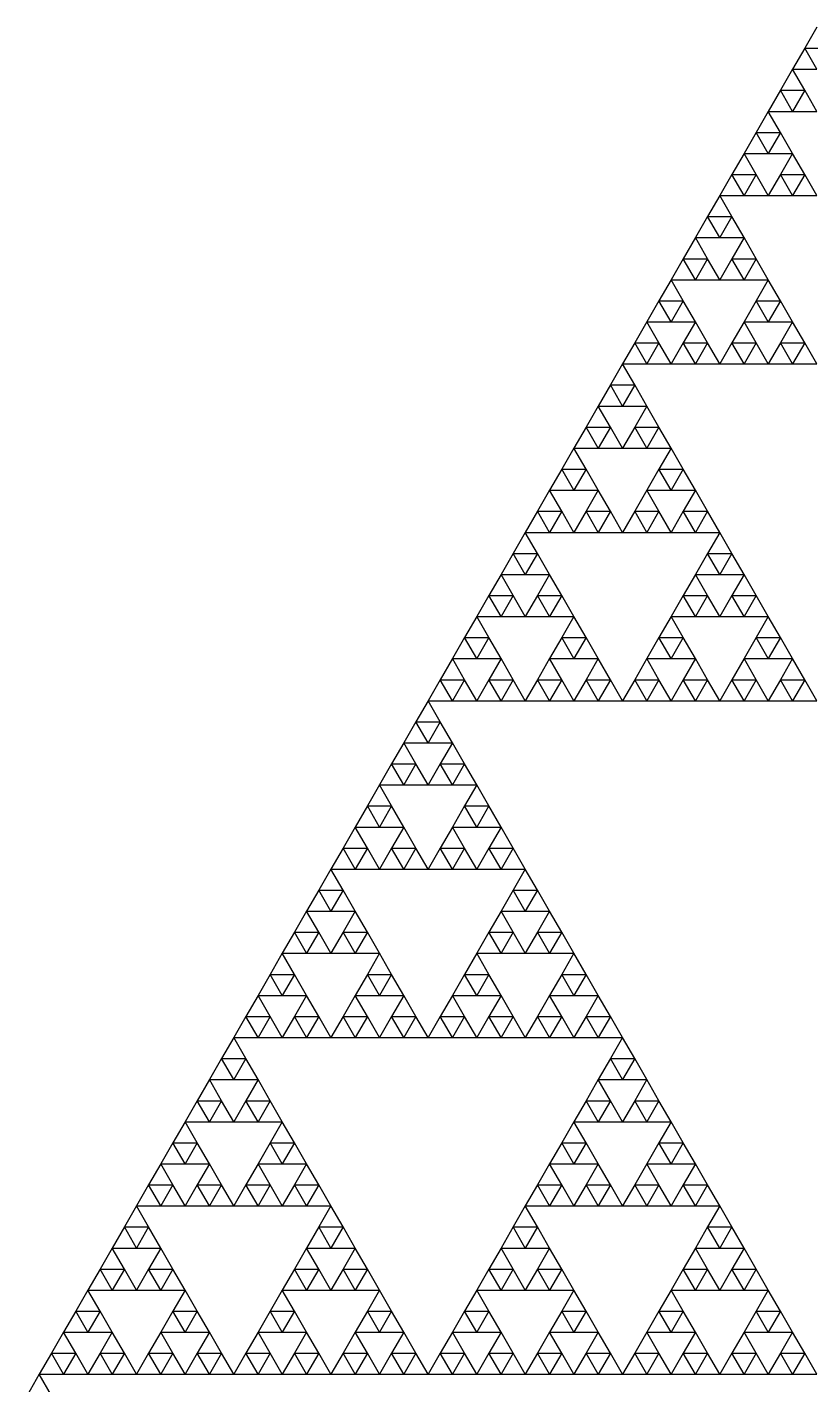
# Model space of a CAD drawing. Header units: metres. Extents: x -50 to 50, y -29 to 58.
# Drawn here: x -18.85 to -12.55, y 25.17 to 36.08 of the extents above; entities that cross this region are included whole.
import ezdxf

# ---------------------------------------------------------------- set-up
doc = ezdxf.new("R2010")
doc.units = ezdxf.units.M

msp = doc.modelspace()

# ---------------------------------------------------------------- linework, layer by layer
for p, q in [((-12.5, 36.0844), (-12.5977, 35.9152)), ((-12.5977, 35.9152), (-12.6953, 35.7461)), ((-12.5, 35.7461), (-12.5977, 35.9152)), ((-12.5977, 35.9152), (-12.4023, 35.9152)), ((-12.6953, 35.7461), (-12.793, 35.5769)), ((-12.5977, 35.5769), (-12.6953, 35.7461)), ((-12.6953, 35.7461), (-12.5, 35.7461)), ((-12.793, 35.5769), (-12.8906, 35.4078)), ((-12.6953, 35.4078), (-12.793, 35.5769)), ((-12.793, 35.5769), (-12.5977, 35.5769)), ((-12.5977, 35.5769), (-12.6953, 35.4078)), ((-12.5, 35.4078), (-12.5977, 35.5769)), ((-12.8906, 35.4078), (-12.9883, 35.2387)), ((-12.793, 35.2387), (-12.8906, 35.4078)), ((-12.8906, 35.4078), (-12.6953, 35.4078)), ((-12.6953, 35.4078), (-12.5, 35.4078)), ((-12.9883, 35.2387), (-13.0859, 35.0695)), ((-12.8906, 35.0695), (-12.9883, 35.2387)), ((-12.9883, 35.2387), (-12.793, 35.2387)), ((-12.793, 35.2387), (-12.8906, 35.0695)), ((-12.6953, 35.0695), (-12.793, 35.2387)), ((-13.0859, 35.0695), (-13.1836, 34.9004)), ((-12.9883, 34.9004), (-13.0859, 35.0695)), ((-13.0859, 35.0695), (-12.8906, 35.0695)), ((-12.8906, 35.0695), (-12.6953, 35.0695)), ((-12.6953, 35.0695), (-12.793, 34.9004)), ((-12.5977, 34.9004), (-12.6953, 35.0695)), ((-13.1836, 34.9004), (-13.2812, 34.7312)), ((-13.0859, 34.7312), (-13.1836, 34.9004)), ((-13.1836, 34.9004), (-12.9883, 34.9004)), ((-12.9883, 34.9004), (-13.0859, 34.7312)), ((-12.8906, 34.7312), (-12.9883, 34.9004)), ((-12.793, 34.9004), (-12.8906, 34.7312)), ((-12.6953, 34.7312), (-12.793, 34.9004)), ((-12.793, 34.9004), (-12.5977, 34.9004)), ((-12.5977, 34.9004), (-12.6953, 34.7312)), ((-12.5, 34.7312), (-12.5977, 34.9004)), ((-13.2812, 34.7312), (-13.3789, 34.5621)), ((-13.1836, 34.5621), (-13.2812, 34.7312)), ((-13.2812, 34.7312), (-13.0859, 34.7312)), ((-13.0859, 34.7312), (-12.8906, 34.7312)), ((-12.8906, 34.7312), (-12.6953, 34.7312)), ((-12.6953, 34.7312), (-12.5, 34.7312)), ((-13.3789, 34.5621), (-13.4766, 34.3929)), ((-13.2812, 34.3929), (-13.3789, 34.5621)), ((-13.3789, 34.5621), (-13.1836, 34.5621)), ((-13.1836, 34.5621), (-13.2812, 34.3929)), ((-13.0859, 34.3929), (-13.1836, 34.5621)), ((-13.4766, 34.3929), (-13.5742, 34.2238)), ((-13.3789, 34.2238), (-13.4766, 34.3929)), ((-13.4766, 34.3929), (-13.2812, 34.3929)), ((-13.2812, 34.3929), (-13.0859, 34.3929)), ((-13.0859, 34.3929), (-13.1836, 34.2238)), ((-12.9883, 34.2238), (-13.0859, 34.3929)), ((-13.5742, 34.2238), (-13.6719, 34.0546)), ((-13.4766, 34.0546), (-13.5742, 34.2238)), ((-13.5742, 34.2238), (-13.3789, 34.2238)), ((-13.3789, 34.2238), (-13.4766, 34.0546)), ((-13.2812, 34.0546), (-13.3789, 34.2238)), ((-13.1836, 34.2238), (-13.2812, 34.0546)), ((-13.0859, 34.0546), (-13.1836, 34.2238)), ((-13.1836, 34.2238), (-12.9883, 34.2238)), ((-12.9883, 34.2238), (-13.0859, 34.0546)), ((-12.8906, 34.0546), (-12.9883, 34.2238)), ((-13.6719, 34.0546), (-13.7695, 33.8855)), ((-13.5742, 33.8855), (-13.6719, 34.0546)), ((-13.6719, 34.0546), (-13.4766, 34.0546)), ((-13.4766, 34.0546), (-13.2812, 34.0546)), ((-13.2812, 34.0546), (-13.0859, 34.0546)), ((-13.0859, 34.0546), (-12.8906, 34.0546)), ((-12.8906, 34.0546), (-12.9883, 33.8855)), ((-12.793, 33.8855), (-12.8906, 34.0546)), ((-13.7695, 33.8855), (-13.8672, 33.7163)), ((-13.6719, 33.7163), (-13.7695, 33.8855)), ((-13.7695, 33.8855), (-13.5742, 33.8855)), ((-13.5742, 33.8855), (-13.6719, 33.7163)), ((-13.4766, 33.7163), (-13.5742, 33.8855)), ((-12.9883, 33.8855), (-13.0859, 33.7163)), ((-12.8906, 33.7163), (-12.9883, 33.8855)), ((-12.9883, 33.8855), (-12.793, 33.8855)), ((-12.793, 33.8855), (-12.8906, 33.7163)), ((-12.6953, 33.7163), (-12.793, 33.8855)), ((-13.8672, 33.7163), (-13.9648, 33.5472)), ((-13.7695, 33.5472), (-13.8672, 33.7163)), ((-13.8672, 33.7163), (-13.6719, 33.7163)), ((-13.6719, 33.7163), (-13.4766, 33.7163)), ((-13.4766, 33.7163), (-13.5742, 33.5472)), ((-13.3789, 33.5472), (-13.4766, 33.7163)), ((-13.0859, 33.7163), (-13.1836, 33.5472)), ((-12.9883, 33.5472), (-13.0859, 33.7163)), ((-13.0859, 33.7163), (-12.8906, 33.7163)), ((-12.8906, 33.7163), (-12.6953, 33.7163)), ((-12.6953, 33.7163), (-12.793, 33.5472)), ((-12.5977, 33.5472), (-12.6953, 33.7163)), ((-13.9648, 33.5472), (-14.0625, 33.3781)), ((-13.8672, 33.3781), (-13.9648, 33.5472)), ((-13.9648, 33.5472), (-13.7695, 33.5472)), ((-13.7695, 33.5472), (-13.8672, 33.3781)), ((-13.6719, 33.3781), (-13.7695, 33.5472)), ((-13.5742, 33.5472), (-13.6719, 33.3781)), ((-13.4766, 33.3781), (-13.5742, 33.5472)), ((-13.5742, 33.5472), (-13.3789, 33.5472)), ((-13.3789, 33.5472), (-13.4766, 33.3781)), ((-13.2812, 33.3781), (-13.3789, 33.5472)), ((-13.1836, 33.5472), (-13.2812, 33.3781)), ((-13.0859, 33.3781), (-13.1836, 33.5472)), ((-13.1836, 33.5472), (-12.9883, 33.5472)), ((-12.9883, 33.5472), (-13.0859, 33.3781)), ((-12.8906, 33.3781), (-12.9883, 33.5472)), ((-12.793, 33.5472), (-12.8906, 33.3781)), ((-12.6953, 33.3781), (-12.793, 33.5472)), ((-12.793, 33.5472), (-12.5977, 33.5472)), ((-12.5977, 33.5472), (-12.6953, 33.3781)), ((-12.5, 33.3781), (-12.5977, 33.5472)), ((-14.0625, 33.378), (-14.1602, 33.2089)), ((-14.0625, 33.3781), (-13.8672, 33.3781)), ((-13.9648, 33.2089), (-14.0625, 33.378)), ((-13.8672, 33.3781), (-13.6719, 33.3781)), ((-13.6719, 33.3781), (-13.4766, 33.3781)), ((-13.4766, 33.3781), (-13.2812, 33.3781)), ((-13.2812, 33.3781), (-13.0859, 33.3781)), ((-13.0859, 33.3781), (-12.8906, 33.3781)), ((-12.8906, 33.3781), (-12.6953, 33.3781)), ((-12.6953, 33.3781), (-12.5, 33.3781)), ((-14.1602, 33.2089), (-14.2578, 33.0398)), ((-14.0625, 33.0398), (-14.1602, 33.2089)), ((-14.1602, 33.2089), (-13.9648, 33.2089)), ((-13.9648, 33.2089), (-14.0625, 33.0398)), ((-13.8672, 33.0398), (-13.9648, 33.2089)), ((-14.2578, 33.0398), (-14.3555, 32.8706)), ((-14.1602, 32.8706), (-14.2578, 33.0398)), ((-14.2578, 33.0398), (-14.0625, 33.0398)), ((-14.0625, 33.0398), (-13.8672, 33.0398)), ((-13.8672, 33.0398), (-13.9648, 32.8706)), ((-13.7695, 32.8706), (-13.8672, 33.0398)), ((-14.3555, 32.8706), (-14.4531, 32.7015)), ((-14.2578, 32.7015), (-14.3555, 32.8706)), ((-14.3555, 32.8706), (-14.1602, 32.8706)), ((-14.1602, 32.8706), (-14.2578, 32.7015)), ((-14.0625, 32.7015), (-14.1602, 32.8706)), ((-13.9648, 32.8706), (-14.0625, 32.7015)), ((-13.8672, 32.7015), (-13.9648, 32.8706)), ((-13.9648, 32.8706), (-13.7695, 32.8706)), ((-13.7695, 32.8706), (-13.8672, 32.7015)), ((-13.6719, 32.7015), (-13.7695, 32.8706)), ((-14.4531, 32.7015), (-14.5508, 32.5323)), ((-14.3555, 32.5323), (-14.4531, 32.7015)), ((-14.4531, 32.7015), (-14.2578, 32.7015)), ((-14.2578, 32.7015), (-14.0625, 32.7015)), ((-14.0625, 32.7015), (-13.8672, 32.7015)), ((-13.8672, 32.7015), (-13.6719, 32.7015)), ((-13.6719, 32.7015), (-13.7695, 32.5323)), ((-13.5742, 32.5323), (-13.6719, 32.7015)), ((-14.5508, 32.5323), (-14.6484, 32.3632)), ((-14.4531, 32.3632), (-14.5508, 32.5323)), ((-14.5508, 32.5323), (-14.3555, 32.5323)), ((-14.3555, 32.5323), (-14.4531, 32.3632)), ((-14.2578, 32.3632), (-14.3555, 32.5323)), ((-13.7695, 32.5323), (-13.8672, 32.3632)), ((-13.6719, 32.3632), (-13.7695, 32.5323)), ((-13.7695, 32.5323), (-13.5742, 32.5323)), ((-13.5742, 32.5323), (-13.6719, 32.3632)), ((-13.4766, 32.3632), (-13.5742, 32.5323)), ((-14.6484, 32.3632), (-14.7461, 32.194)), ((-14.5508, 32.194), (-14.6484, 32.3632)), ((-14.6484, 32.3632), (-14.4531, 32.3632)), ((-14.4531, 32.3632), (-14.2578, 32.3632)), ((-14.2578, 32.3632), (-14.3555, 32.194)), ((-14.1602, 32.194), (-14.2578, 32.3632)), ((-13.8672, 32.3632), (-13.9648, 32.194)), ((-13.7695, 32.194), (-13.8672, 32.3632)), ((-13.8672, 32.3632), (-13.6719, 32.3632)), ((-13.6719, 32.3632), (-13.4766, 32.3632)), ((-13.4766, 32.3632), (-13.5742, 32.194)), ((-13.3789, 32.194), (-13.4766, 32.3632)), ((-14.7461, 32.194), (-14.8438, 32.0249)), ((-14.6484, 32.0249), (-14.7461, 32.194)), ((-14.7461, 32.194), (-14.5508, 32.194)), ((-14.5508, 32.194), (-14.6484, 32.0249)), ((-14.4531, 32.0249), (-14.5508, 32.194)), ((-14.3555, 32.194), (-14.4531, 32.0249)), ((-14.2578, 32.0249), (-14.3555, 32.194)), ((-14.3555, 32.194), (-14.1602, 32.194)), ((-14.1602, 32.194), (-14.2578, 32.0249)), ((-14.0625, 32.0249), (-14.1602, 32.194)), ((-13.9648, 32.194), (-14.0625, 32.0249)), ((-13.8672, 32.0249), (-13.9648, 32.194)), ((-13.9648, 32.194), (-13.7695, 32.194)), ((-13.7695, 32.194), (-13.8672, 32.0249)), ((-13.6719, 32.0249), (-13.7695, 32.194)), ((-13.5742, 32.194), (-13.6719, 32.0249)), ((-13.4766, 32.0249), (-13.5742, 32.194)), ((-13.5742, 32.194), (-13.3789, 32.194)), ((-13.3789, 32.194), (-13.4766, 32.0249)), ((-13.2812, 32.0249), (-13.3789, 32.194)), ((-14.8438, 32.0249), (-14.9414, 31.8557)), ((-14.7461, 31.8557), (-14.8438, 32.0249)), ((-14.8438, 32.0249), (-14.6484, 32.0249)), ((-14.6484, 32.0249), (-14.4531, 32.0249)), ((-14.4531, 32.0249), (-14.2578, 32.0249)), ((-14.2578, 32.0249), (-14.0625, 32.0249)), ((-14.0625, 32.0249), (-13.8672, 32.0249)), ((-13.8672, 32.0249), (-13.6719, 32.0249)), ((-13.6719, 32.0249), (-13.4766, 32.0249)), ((-13.4766, 32.0249), (-13.2812, 32.0249)), ((-13.2812, 32.0249), (-13.3789, 31.8557)), ((-13.1836, 31.8557), (-13.2812, 32.0249)), ((-14.9414, 31.8557), (-15.0391, 31.6866)), ((-14.8438, 31.6866), (-14.9414, 31.8557)), ((-14.9414, 31.8557), (-14.7461, 31.8557)), ((-14.7461, 31.8557), (-14.8438, 31.6866)), ((-14.6484, 31.6866), (-14.7461, 31.8557)), ((-13.3789, 31.8557), (-13.4766, 31.6866)), ((-13.2812, 31.6866), (-13.3789, 31.8557)), ((-13.3789, 31.8557), (-13.1836, 31.8557)), ((-13.1836, 31.8557), (-13.2812, 31.6866)), ((-13.0859, 31.6866), (-13.1836, 31.8557)), ((-15.0391, 31.6866), (-15.1367, 31.5175)), ((-14.9414, 31.5175), (-15.0391, 31.6866)), ((-15.0391, 31.6866), (-14.8438, 31.6866)), ((-14.8438, 31.6866), (-14.6484, 31.6866)), ((-14.6484, 31.6866), (-14.7461, 31.5175)), ((-14.5508, 31.5175), (-14.6484, 31.6866)), ((-13.4766, 31.6866), (-13.5742, 31.5175)), ((-13.3789, 31.5175), (-13.4766, 31.6866)), ((-13.4766, 31.6866), (-13.2812, 31.6866)), ((-13.2812, 31.6866), (-13.0859, 31.6866)), ((-13.0859, 31.6866), (-13.1836, 31.5175)), ((-12.9883, 31.5175), (-13.0859, 31.6866)), ((-15.1367, 31.5175), (-15.2344, 31.3483)), ((-15.0391, 31.3483), (-15.1367, 31.5175)), ((-15.1367, 31.5175), (-14.9414, 31.5175)), ((-14.9414, 31.5175), (-15.0391, 31.3483)), ((-14.8438, 31.3483), (-14.9414, 31.5175)), ((-14.7461, 31.5175), (-14.8438, 31.3483)), ((-14.6484, 31.3483), (-14.7461, 31.5175)), ((-14.7461, 31.5175), (-14.5508, 31.5175)), ((-14.5508, 31.5175), (-14.6484, 31.3483)), ((-14.4531, 31.3483), (-14.5508, 31.5175)), ((-13.5742, 31.5175), (-13.6719, 31.3483)), ((-13.4766, 31.3483), (-13.5742, 31.5175)), ((-13.5742, 31.5175), (-13.3789, 31.5175)), ((-13.3789, 31.5175), (-13.4766, 31.3483)), ((-13.2812, 31.3483), (-13.3789, 31.5175)), ((-13.1836, 31.5175), (-13.2812, 31.3483)), ((-13.0859, 31.3483), (-13.1836, 31.5175)), ((-13.1836, 31.5175), (-12.9883, 31.5175)), ((-12.9883, 31.5175), (-13.0859, 31.3483)), ((-12.8906, 31.3483), (-12.9883, 31.5175)), ((-15.2344, 31.3483), (-15.332, 31.1792)), ((-15.1367, 31.1792), (-15.2344, 31.3483)), ((-15.2344, 31.3483), (-15.0391, 31.3483)), ((-15.0391, 31.3483), (-14.8438, 31.3483)), ((-14.8438, 31.3483), (-14.6484, 31.3483)), ((-14.6484, 31.3483), (-14.4531, 31.3483)), ((-14.4531, 31.3483), (-14.5508, 31.1792)), ((-14.3555, 31.1792), (-14.4531, 31.3483)), ((-13.6719, 31.3483), (-13.7695, 31.1792)), ((-13.5742, 31.1792), (-13.6719, 31.3483)), ((-13.6719, 31.3483), (-13.4766, 31.3483)), ((-13.4766, 31.3483), (-13.2812, 31.3483)), ((-13.2812, 31.3483), (-13.0859, 31.3483)), ((-13.0859, 31.3483), (-12.8906, 31.3483)), ((-12.8906, 31.3483), (-12.9883, 31.1792)), ((-12.793, 31.1792), (-12.8906, 31.3483)), ((-15.332, 31.1792), (-15.4297, 31.01)), ((-15.2344, 31.01), (-15.332, 31.1792)), ((-15.332, 31.1792), (-15.1367, 31.1792)), ((-15.1367, 31.1792), (-15.2344, 31.01)), ((-15.0391, 31.01), (-15.1367, 31.1792)), ((-14.5508, 31.1792), (-14.6484, 31.01)), ((-14.4531, 31.01), (-14.5508, 31.1792)), ((-14.5508, 31.1792), (-14.3555, 31.1792)), ((-14.3555, 31.1792), (-14.4531, 31.01)), ((-14.2578, 31.01), (-14.3555, 31.1792)), ((-13.7695, 31.1792), (-13.8672, 31.01)), ((-13.6719, 31.01), (-13.7695, 31.1792)), ((-13.7695, 31.1792), (-13.5742, 31.1792)), ((-13.5742, 31.1792), (-13.6719, 31.01)), ((-13.4766, 31.01), (-13.5742, 31.1792)), ((-12.9883, 31.1792), (-13.0859, 31.01)), ((-12.8906, 31.01), (-12.9883, 31.1792)), ((-12.9883, 31.1792), (-12.793, 31.1792)), ((-12.793, 31.1792), (-12.8906, 31.01)), ((-12.6953, 31.01), (-12.793, 31.1792)), ((-15.4297, 31.01), (-15.5273, 30.8409)), ((-15.332, 30.8409), (-15.4297, 31.01)), ((-15.4297, 31.01), (-15.2344, 31.01)), ((-15.2344, 31.01), (-15.0391, 31.01)), ((-15.0391, 31.01), (-15.1367, 30.8409)), ((-14.9414, 30.8409), (-15.0391, 31.01)), ((-14.6484, 31.01), (-14.7461, 30.8409)), ((-14.5508, 30.8409), (-14.6484, 31.01)), ((-14.6484, 31.01), (-14.4531, 31.01)), ((-14.4531, 31.01), (-14.2578, 31.01)), ((-14.2578, 31.01), (-14.3555, 30.8409)), ((-14.1602, 30.8409), (-14.2578, 31.01)), ((-13.8672, 31.01), (-13.9648, 30.8409)), ((-13.7695, 30.8409), (-13.8672, 31.01)), ((-13.8672, 31.01), (-13.6719, 31.01)), ((-13.6719, 31.01), (-13.4766, 31.01)), ((-13.4766, 31.01), (-13.5742, 30.8409)), ((-13.3789, 30.8409), (-13.4766, 31.01)), ((-13.0859, 31.01), (-13.1836, 30.8409)), ((-12.9883, 30.8409), (-13.0859, 31.01)), ((-13.0859, 31.01), (-12.8906, 31.01)), ((-12.8906, 31.01), (-12.6953, 31.01)), ((-12.6953, 31.01), (-12.793, 30.8409)), ((-12.5977, 30.8409), (-12.6953, 31.01)), ((-15.5273, 30.8409), (-15.625, 30.6717)), ((-15.4297, 30.6717), (-15.5273, 30.8409)), ((-15.5273, 30.8409), (-15.332, 30.8409)), ((-15.332, 30.8409), (-15.4297, 30.6717)), ((-15.2344, 30.6717), (-15.332, 30.8409)), ((-15.1367, 30.8409), (-15.2344, 30.6717)), ((-15.0391, 30.6717), (-15.1367, 30.8409)), ((-15.1367, 30.8409), (-14.9414, 30.8409)), ((-14.9414, 30.8409), (-15.0391, 30.6717)), ((-14.8438, 30.6717), (-14.9414, 30.8409)), ((-14.7461, 30.8409), (-14.8438, 30.6717)), ((-14.6484, 30.6717), (-14.7461, 30.8409)), ((-14.7461, 30.8409), (-14.5508, 30.8409)), ((-14.5508, 30.8409), (-14.6484, 30.6717)), ((-14.4531, 30.6717), (-14.5508, 30.8409)), ((-14.3555, 30.8409), (-14.4531, 30.6717)), ((-14.2578, 30.6717), (-14.3555, 30.8409)), ((-14.3555, 30.8409), (-14.1602, 30.8409)), ((-14.1602, 30.8409), (-14.2578, 30.6717)), ((-14.0625, 30.6717), (-14.1602, 30.8409)), ((-13.9648, 30.8409), (-14.0625, 30.6717)), ((-13.8672, 30.6717), (-13.9648, 30.8409)), ((-13.9648, 30.8409), (-13.7695, 30.8409)), ((-13.7695, 30.8409), (-13.8672, 30.6717)), ((-13.6719, 30.6717), (-13.7695, 30.8409)), ((-13.5742, 30.8409), (-13.6719, 30.6717)), ((-13.4766, 30.6717), (-13.5742, 30.8409)), ((-13.5742, 30.8409), (-13.3789, 30.8409)), ((-13.3789, 30.8409), (-13.4766, 30.6717)), ((-13.2812, 30.6717), (-13.3789, 30.8409)), ((-13.1836, 30.8409), (-13.2812, 30.6717)), ((-13.0859, 30.6717), (-13.1836, 30.8409)), ((-13.1836, 30.8409), (-12.9883, 30.8409)), ((-12.9883, 30.8409), (-13.0859, 30.6717)), ((-12.8906, 30.6717), (-12.9883, 30.8409)), ((-12.793, 30.8409), (-12.8906, 30.6717)), ((-12.6953, 30.6717), (-12.793, 30.8409)), ((-12.793, 30.8409), (-12.5977, 30.8409)), ((-12.5977, 30.8409), (-12.6953, 30.6717)), ((-12.5, 30.6717), (-12.5977, 30.8409)), ((-15.625, 30.6717), (-15.7227, 30.5026)), ((-15.5273, 30.5026), (-15.625, 30.6717)), ((-15.625, 30.6717), (-15.4297, 30.6717)), ((-15.4297, 30.6717), (-15.2344, 30.6717)), ((-15.2344, 30.6717), (-15.0391, 30.6717)), ((-15.0391, 30.6717), (-14.8438, 30.6717)), ((-14.8438, 30.6717), (-14.6484, 30.6717)), ((-14.6484, 30.6717), (-14.4531, 30.6717)), ((-14.4531, 30.6717), (-14.2578, 30.6717)), ((-14.2578, 30.6717), (-14.0625, 30.6717)), ((-14.0625, 30.6717), (-13.8672, 30.6717)), ((-13.8672, 30.6717), (-13.6719, 30.6717)), ((-13.6719, 30.6717), (-13.4766, 30.6717)), ((-13.4766, 30.6717), (-13.2812, 30.6717)), ((-13.2812, 30.6717), (-13.0859, 30.6717)), ((-13.0859, 30.6717), (-12.8906, 30.6717)), ((-12.8906, 30.6717), (-12.6953, 30.6717)), ((-12.6953, 30.6717), (-12.5, 30.6717)), ((-15.7227, 30.5026), (-15.8203, 30.3334)), ((-15.625, 30.3334), (-15.7227, 30.5026)), ((-15.7227, 30.5026), (-15.5273, 30.5026)), ((-15.5273, 30.5026), (-15.625, 30.3334)), ((-15.4297, 30.3334), (-15.5273, 30.5026)), ((-15.8203, 30.3334), (-15.918, 30.1643)), ((-15.7227, 30.1643), (-15.8203, 30.3334)), ((-15.8203, 30.3334), (-15.625, 30.3334)), ((-15.625, 30.3334), (-15.4297, 30.3334)), ((-15.4297, 30.3334), (-15.5273, 30.1643)), ((-15.332, 30.1643), (-15.4297, 30.3334)), ((-15.918, 30.1643), (-16.0156, 29.9951)), ((-15.8203, 29.9951), (-15.918, 30.1643)), ((-15.918, 30.1643), (-15.7227, 30.1643)), ((-15.7227, 30.1643), (-15.8203, 29.9951)), ((-15.625, 29.9951), (-15.7227, 30.1643)), ((-15.5273, 30.1643), (-15.625, 29.9951)), ((-15.4297, 29.9951), (-15.5273, 30.1643)), ((-15.5273, 30.1643), (-15.332, 30.1643)), ((-15.332, 30.1643), (-15.4297, 29.9951)), ((-15.2344, 29.9951), (-15.332, 30.1643)), ((-16.0156, 29.9951), (-16.1133, 29.826)), ((-15.918, 29.826), (-16.0156, 29.9951)), ((-16.0156, 29.9951), (-15.8203, 29.9951)), ((-15.8203, 29.9951), (-15.625, 29.9951)), ((-15.625, 29.9951), (-15.4297, 29.9951)), ((-15.4297, 29.9951), (-15.2344, 29.9951)), ((-15.2344, 29.9951), (-15.332, 29.826)), ((-15.1367, 29.826), (-15.2344, 29.9951)), ((-16.1133, 29.826), (-16.2109, 29.6569)), ((-16.0156, 29.6569), (-16.1133, 29.826)), ((-16.1133, 29.826), (-15.918, 29.826)), ((-15.918, 29.826), (-16.0156, 29.6569)), ((-15.8203, 29.6569), (-15.918, 29.826)), ((-15.332, 29.826), (-15.4297, 29.6569)), ((-15.2344, 29.6569), (-15.332, 29.826)), ((-15.332, 29.826), (-15.1367, 29.826)), ((-15.1367, 29.826), (-15.2344, 29.6569)), ((-15.0391, 29.6569), (-15.1367, 29.826)), ((-16.2109, 29.6569), (-16.3086, 29.4877)), ((-16.1133, 29.4877), (-16.2109, 29.6569)), ((-16.2109, 29.6569), (-16.0156, 29.6569)), ((-16.0156, 29.6569), (-15.8203, 29.6569)), ((-15.8203, 29.6569), (-15.918, 29.4877)), ((-15.7227, 29.4877), (-15.8203, 29.6569)), ((-15.4297, 29.6569), (-15.5273, 29.4877)), ((-15.332, 29.4877), (-15.4297, 29.6569)), ((-15.4297, 29.6569), (-15.2344, 29.6569)), ((-15.2344, 29.6569), (-15.0391, 29.6569)), ((-15.0391, 29.6569), (-15.1367, 29.4877)), ((-14.9414, 29.4877), (-15.0391, 29.6569)), ((-16.3086, 29.4877), (-16.4062, 29.3186)), ((-16.2109, 29.3186), (-16.3086, 29.4877)), ((-16.3086, 29.4877), (-16.1133, 29.4877)), ((-16.1133, 29.4877), (-16.2109, 29.3186)), ((-16.0156, 29.3186), (-16.1133, 29.4877)), ((-15.918, 29.4877), (-16.0156, 29.3186)), ((-15.8203, 29.3186), (-15.918, 29.4877)), ((-15.918, 29.4877), (-15.7227, 29.4877)), ((-15.7227, 29.4877), (-15.8203, 29.3186)), ((-15.625, 29.3186), (-15.7227, 29.4877)), ((-15.5273, 29.4877), (-15.625, 29.3186)), ((-15.4297, 29.3186), (-15.5273, 29.4877)), ((-15.5273, 29.4877), (-15.332, 29.4877)), ((-15.332, 29.4877), (-15.4297, 29.3186)), ((-15.2344, 29.3186), (-15.332, 29.4877)), ((-15.1367, 29.4877), (-15.2344, 29.3186)), ((-15.0391, 29.3186), (-15.1367, 29.4877)), ((-15.1367, 29.4877), (-14.9414, 29.4877)), ((-14.9414, 29.4877), (-15.0391, 29.3186)), ((-14.8438, 29.3186), (-14.9414, 29.4877)), ((-16.4062, 29.3186), (-16.5039, 29.1494)), ((-16.3086, 29.1494), (-16.4062, 29.3186)), ((-16.4062, 29.3186), (-16.2109, 29.3186)), ((-16.2109, 29.3186), (-16.0156, 29.3186)), ((-16.0156, 29.3186), (-15.8203, 29.3186)), ((-15.8203, 29.3186), (-15.625, 29.3186)), ((-15.625, 29.3186), (-15.4297, 29.3186)), ((-15.4297, 29.3186), (-15.2344, 29.3186)), ((-15.2344, 29.3186), (-15.0391, 29.3186)), ((-15.0391, 29.3186), (-14.8438, 29.3186)), ((-14.8438, 29.3186), (-14.9414, 29.1494)), ((-14.7461, 29.1494), (-14.8438, 29.3186)), ((-16.5039, 29.1494), (-16.6016, 28.9803)), ((-16.4062, 28.9803), (-16.5039, 29.1494)), ((-16.5039, 29.1494), (-16.3086, 29.1494)), ((-16.3086, 29.1494), (-16.4062, 28.9803)), ((-16.2109, 28.9803), (-16.3086, 29.1494)), ((-14.9414, 29.1494), (-15.0391, 28.9803)), ((-14.8438, 28.9803), (-14.9414, 29.1494)), ((-14.9414, 29.1494), (-14.7461, 29.1494)), ((-14.7461, 29.1494), (-14.8438, 28.9803)), ((-14.6484, 28.9803), (-14.7461, 29.1494)), ((-16.6016, 28.9803), (-16.6992, 28.8111)), ((-16.5039, 28.8111), (-16.6016, 28.9803)), ((-16.6016, 28.9803), (-16.4062, 28.9803)), ((-16.4062, 28.9803), (-16.2109, 28.9803)), ((-16.2109, 28.9803), (-16.3086, 28.8111)), ((-16.1133, 28.8111), (-16.2109, 28.9803)), ((-15.0391, 28.9803), (-15.1367, 28.8111)), ((-14.9414, 28.8111), (-15.0391, 28.9803)), ((-15.0391, 28.9803), (-14.8438, 28.9803)), ((-14.8438, 28.9803), (-14.6484, 28.9803)), ((-14.6484, 28.9803), (-14.7461, 28.8111)), ((-14.5508, 28.8111), (-14.6484, 28.9803)), ((-16.6992, 28.8111), (-16.7969, 28.642)), ((-16.6016, 28.642), (-16.6992, 28.8111)), ((-16.6992, 28.8111), (-16.5039, 28.8111)), ((-16.5039, 28.8111), (-16.6016, 28.642)), ((-16.4062, 28.642), (-16.5039, 28.8111)), ((-16.3086, 28.8111), (-16.4062, 28.642)), ((-16.2109, 28.642), (-16.3086, 28.8111)), ((-16.3086, 28.8111), (-16.1133, 28.8111)), ((-16.1133, 28.8111), (-16.2109, 28.642)), ((-16.0156, 28.642), (-16.1133, 28.8111)), ((-15.1367, 28.8111), (-15.2344, 28.642)), ((-15.0391, 28.642), (-15.1367, 28.8111)), ((-15.1367, 28.8111), (-14.9414, 28.8111)), ((-14.9414, 28.8111), (-15.0391, 28.642)), ((-14.8438, 28.642), (-14.9414, 28.8111)), ((-14.7461, 28.8111), (-14.8438, 28.642)), ((-14.6484, 28.642), (-14.7461, 28.8111)), ((-14.7461, 28.8111), (-14.5508, 28.8111)), ((-14.5508, 28.8111), (-14.6484, 28.642)), ((-14.4531, 28.642), (-14.5508, 28.8111)), ((-16.7969, 28.642), (-16.8945, 28.4728)), ((-16.6992, 28.4728), (-16.7969, 28.642)), ((-16.7969, 28.642), (-16.6016, 28.642)), ((-16.6016, 28.642), (-16.4062, 28.642)), ((-16.4062, 28.642), (-16.2109, 28.642)), ((-16.2109, 28.642), (-16.0156, 28.642)), ((-16.0156, 28.642), (-16.1133, 28.4728)), ((-15.918, 28.4728), (-16.0156, 28.642)), ((-15.2344, 28.642), (-15.332, 28.4728)), ((-15.1367, 28.4728), (-15.2344, 28.642)), ((-15.2344, 28.642), (-15.0391, 28.642)), ((-15.0391, 28.642), (-14.8438, 28.642)), ((-14.8438, 28.642), (-14.6484, 28.642)), ((-14.6484, 28.642), (-14.4531, 28.642)), ((-14.4531, 28.642), (-14.5508, 28.4728)), ((-14.3555, 28.4728), (-14.4531, 28.642)), ((-16.8945, 28.4728), (-16.9922, 28.3037)), ((-16.7969, 28.3037), (-16.8945, 28.4728)), ((-16.8945, 28.4728), (-16.6992, 28.4728)), ((-16.6992, 28.4728), (-16.7969, 28.3037)), ((-16.6016, 28.3037), (-16.6992, 28.4728)), ((-16.1133, 28.4728), (-16.2109, 28.3037)), ((-16.0156, 28.3037), (-16.1133, 28.4728)), ((-16.1133, 28.4728), (-15.918, 28.4728)), ((-15.918, 28.4728), (-16.0156, 28.3037)), ((-15.8203, 28.3037), (-15.918, 28.4728)), ((-15.332, 28.4728), (-15.4297, 28.3037)), ((-15.2344, 28.3037), (-15.332, 28.4728)), ((-15.332, 28.4728), (-15.1367, 28.4728)), ((-15.1367, 28.4728), (-15.2344, 28.3037)), ((-15.0391, 28.3037), (-15.1367, 28.4728)), ((-14.5508, 28.4728), (-14.6484, 28.3037)), ((-14.4531, 28.3037), (-14.5508, 28.4728)), ((-14.5508, 28.4728), (-14.3555, 28.4728)), ((-14.3555, 28.4728), (-14.4531, 28.3037)), ((-14.2578, 28.3037), (-14.3555, 28.4728)), ((-16.9922, 28.3037), (-17.0898, 28.1345)), ((-16.8945, 28.1345), (-16.9922, 28.3037)), ((-16.9922, 28.3037), (-16.7969, 28.3037)), ((-16.7969, 28.3037), (-16.6016, 28.3037)), ((-16.6016, 28.3037), (-16.6992, 28.1345)), ((-16.5039, 28.1345), (-16.6016, 28.3037)), ((-16.2109, 28.3037), (-16.3086, 28.1345)), ((-16.1133, 28.1345), (-16.2109, 28.3037)), ((-16.2109, 28.3037), (-16.0156, 28.3037)), ((-16.0156, 28.3037), (-15.8203, 28.3037)), ((-15.8203, 28.3037), (-15.918, 28.1345)), ((-15.7227, 28.1345), (-15.8203, 28.3037)), ((-15.4297, 28.3037), (-15.5273, 28.1345)), ((-15.332, 28.1345), (-15.4297, 28.3037)), ((-15.4297, 28.3037), (-15.2344, 28.3037)), ((-15.2344, 28.3037), (-15.0391, 28.3037)), ((-15.0391, 28.3037), (-15.1367, 28.1345)), ((-14.9414, 28.1345), (-15.0391, 28.3037)), ((-14.6484, 28.3037), (-14.7461, 28.1345)), ((-14.5508, 28.1345), (-14.6484, 28.3037)), ((-14.6484, 28.3037), (-14.4531, 28.3037)), ((-14.4531, 28.3037), (-14.2578, 28.3037)), ((-14.2578, 28.3037), (-14.3555, 28.1345)), ((-14.1602, 28.1345), (-14.2578, 28.3037)), ((-17.0898, 28.1345), (-17.1875, 27.9654)), ((-16.9922, 27.9654), (-17.0898, 28.1345)), ((-17.0898, 28.1345), (-16.8945, 28.1345)), ((-16.8945, 28.1345), (-16.9922, 27.9654)), ((-16.7969, 27.9654), (-16.8945, 28.1345)), ((-16.6992, 28.1345), (-16.7969, 27.9654)), ((-16.6016, 27.9654), (-16.6992, 28.1345)), ((-16.6992, 28.1345), (-16.5039, 28.1345)), ((-16.5039, 28.1345), (-16.6016, 27.9654)), ((-16.4062, 27.9654), (-16.5039, 28.1345)), ((-16.3086, 28.1345), (-16.4062, 27.9654)), ((-16.2109, 27.9654), (-16.3086, 28.1345)), ((-16.3086, 28.1345), (-16.1133, 28.1345)), ((-16.1133, 28.1345), (-16.2109, 27.9654)), ((-16.0156, 27.9654), (-16.1133, 28.1345)), ((-15.918, 28.1345), (-16.0156, 27.9654)), ((-15.8203, 27.9654), (-15.918, 28.1345)), ((-15.918, 28.1345), (-15.7227, 28.1345)), ((-15.7227, 28.1345), (-15.8203, 27.9654)), ((-15.625, 27.9654), (-15.7227, 28.1345)), ((-15.5273, 28.1345), (-15.625, 27.9654)), ((-15.4297, 27.9654), (-15.5273, 28.1345)), ((-15.5273, 28.1345), (-15.332, 28.1345)), ((-15.332, 28.1345), (-15.4297, 27.9654)), ((-15.2344, 27.9654), (-15.332, 28.1345)), ((-15.1367, 28.1345), (-15.2344, 27.9654)), ((-15.0391, 27.9654), (-15.1367, 28.1345)), ((-15.1367, 28.1345), (-14.9414, 28.1345)), ((-14.9414, 28.1345), (-15.0391, 27.9654)), ((-14.8438, 27.9654), (-14.9414, 28.1345)), ((-14.7461, 28.1345), (-14.8438, 27.9654)), ((-14.6484, 27.9654), (-14.7461, 28.1345)), ((-14.7461, 28.1345), (-14.5508, 28.1345)), ((-14.5508, 28.1345), (-14.6484, 27.9654)), ((-14.4531, 27.9654), (-14.5508, 28.1345)), ((-14.3555, 28.1345), (-14.4531, 27.9654)), ((-14.2578, 27.9654), (-14.3555, 28.1345)), ((-14.3555, 28.1345), (-14.1602, 28.1345)), ((-14.1602, 28.1345), (-14.2578, 27.9654)), ((-14.0625, 27.9654), (-14.1602, 28.1345)), ((-17.1875, 27.9654), (-17.2852, 27.7962)), ((-17.0898, 27.7962), (-17.1875, 27.9654)), ((-17.1875, 27.9654), (-16.9922, 27.9654)), ((-16.9922, 27.9654), (-16.7969, 27.9654)), ((-16.7969, 27.9654), (-16.6016, 27.9654)), ((-16.6016, 27.9654), (-16.4062, 27.9654)), ((-16.4062, 27.9654), (-16.2109, 27.9654)), ((-16.2109, 27.9654), (-16.0156, 27.9654)), ((-16.0156, 27.9654), (-15.8203, 27.9654)), ((-15.8203, 27.9654), (-15.625, 27.9654)), ((-15.625, 27.9654), (-15.4297, 27.9654)), ((-15.4297, 27.9654), (-15.2344, 27.9654)), ((-15.2344, 27.9654), (-15.0391, 27.9654)), ((-15.0391, 27.9654), (-14.8438, 27.9654)), ((-14.8438, 27.9654), (-14.6484, 27.9654)), ((-14.6484, 27.9654), (-14.4531, 27.9654)), ((-14.4531, 27.9654), (-14.2578, 27.9654)), ((-14.2578, 27.9654), (-14.0625, 27.9654)), ((-14.0625, 27.9654), (-14.1602, 27.7962)), ((-13.9648, 27.7962), (-14.0625, 27.9654)), ((-17.2852, 27.7962), (-17.3828, 27.6271)), ((-17.1875, 27.6271), (-17.2852, 27.7962)), ((-17.2852, 27.7962), (-17.0898, 27.7962)), ((-17.0898, 27.7962), (-17.1875, 27.6271)), ((-16.9922, 27.6271), (-17.0898, 27.7962)), ((-14.1602, 27.7962), (-14.2578, 27.6271)), ((-14.0625, 27.6271), (-14.1602, 27.7962)), ((-14.1602, 27.7962), (-13.9648, 27.7962)), ((-13.9648, 27.7962), (-14.0625, 27.6271)), ((-13.8672, 27.6271), (-13.9648, 27.7962)), ((-17.3828, 27.6271), (-17.4805, 27.458)), ((-17.2852, 27.458), (-17.3828, 27.6271)), ((-17.3828, 27.6271), (-17.1875, 27.6271)), ((-17.1875, 27.6271), (-16.9922, 27.6271)), ((-16.9922, 27.6271), (-17.0898, 27.458)), ((-16.8945, 27.458), (-16.9922, 27.6271)), ((-14.2578, 27.6271), (-14.3555, 27.458)), ((-14.1602, 27.458), (-14.2578, 27.6271)), ((-14.2578, 27.6271), (-14.0625, 27.6271)), ((-14.0625, 27.6271), (-13.8672, 27.6271)), ((-13.8672, 27.6271), (-13.9648, 27.458)), ((-13.7695, 27.458), (-13.8672, 27.6271)), ((-17.4805, 27.458), (-17.5781, 27.2888)), ((-17.3828, 27.2888), (-17.4805, 27.458)), ((-17.4805, 27.458), (-17.2852, 27.458)), ((-17.2852, 27.458), (-17.3828, 27.2888)), ((-17.1875, 27.2888), (-17.2852, 27.458)), ((-17.0898, 27.458), (-17.1875, 27.2888)), ((-16.9922, 27.2888), (-17.0898, 27.458)), ((-17.0898, 27.458), (-16.8945, 27.458)), ((-16.8945, 27.458), (-16.9922, 27.2888)), ((-16.7969, 27.2888), (-16.8945, 27.458)), ((-14.3555, 27.458), (-14.4531, 27.2888)), ((-14.2578, 27.2888), (-14.3555, 27.458)), ((-14.3555, 27.458), (-14.1602, 27.458)), ((-14.1602, 27.458), (-14.2578, 27.2888)), ((-14.0625, 27.2888), (-14.1602, 27.458)), ((-13.9648, 27.458), (-14.0625, 27.2888)), ((-13.8672, 27.2888), (-13.9648, 27.458)), ((-13.9648, 27.458), (-13.7695, 27.458)), ((-13.7695, 27.458), (-13.8672, 27.2888)), ((-13.6719, 27.2888), (-13.7695, 27.458)), ((-17.5781, 27.2888), (-17.6758, 27.1197)), ((-17.4805, 27.1197), (-17.5781, 27.2888)), ((-17.5781, 27.2888), (-17.3828, 27.2888)), ((-17.3828, 27.2888), (-17.1875, 27.2888)), ((-17.1875, 27.2888), (-16.9922, 27.2888)), ((-16.9922, 27.2888), (-16.7969, 27.2888)), ((-16.7969, 27.2888), (-16.8945, 27.1197)), ((-16.6992, 27.1197), (-16.7969, 27.2888)), ((-14.4531, 27.2888), (-14.5508, 27.1197)), ((-14.3555, 27.1197), (-14.4531, 27.2888)), ((-14.4531, 27.2888), (-14.2578, 27.2888)), ((-14.2578, 27.2888), (-14.0625, 27.2888)), ((-14.0625, 27.2888), (-13.8672, 27.2888)), ((-13.8672, 27.2888), (-13.6719, 27.2888)), ((-13.6719, 27.2888), (-13.7695, 27.1197)), ((-13.5742, 27.1197), (-13.6719, 27.2888)), ((-17.6758, 27.1197), (-17.7734, 26.9505)), ((-17.5781, 26.9505), (-17.6758, 27.1197)), ((-17.6758, 27.1197), (-17.4805, 27.1197)), ((-17.4805, 27.1197), (-17.5781, 26.9505)), ((-17.3828, 26.9505), (-17.4805, 27.1197)), ((-16.8945, 27.1197), (-16.9922, 26.9505)), ((-16.7969, 26.9505), (-16.8945, 27.1197)), ((-16.8945, 27.1197), (-16.6992, 27.1197)), ((-16.6992, 27.1197), (-16.7969, 26.9505)), ((-16.6016, 26.9505), (-16.6992, 27.1197)), ((-14.5508, 27.1197), (-14.6484, 26.9505)), ((-14.4531, 26.9505), (-14.5508, 27.1197)), ((-14.5508, 27.1197), (-14.3555, 27.1197)), ((-14.3555, 27.1197), (-14.4531, 26.9505)), ((-14.2578, 26.9505), (-14.3555, 27.1197)), ((-13.7695, 27.1197), (-13.8672, 26.9505)), ((-13.6719, 26.9505), (-13.7695, 27.1197)), ((-13.7695, 27.1197), (-13.5742, 27.1197)), ((-13.5742, 27.1197), (-13.6719, 26.9505)), ((-13.4766, 26.9505), (-13.5742, 27.1197)), ((-17.7734, 26.9505), (-17.8711, 26.7814)), ((-17.6758, 26.7814), (-17.7734, 26.9505)), ((-17.7734, 26.9505), (-17.5781, 26.9505)), ((-17.5781, 26.9505), (-17.3828, 26.9505)), ((-17.3828, 26.9505), (-17.4805, 26.7814)), ((-17.2852, 26.7814), (-17.3828, 26.9505)), ((-16.9922, 26.9505), (-17.0898, 26.7814)), ((-16.8945, 26.7814), (-16.9922, 26.9505)), ((-16.9922, 26.9505), (-16.7969, 26.9505)), ((-16.7969, 26.9505), (-16.6016, 26.9505)), ((-16.6016, 26.9505), (-16.6992, 26.7814)), ((-16.5039, 26.7814), (-16.6016, 26.9505)), ((-14.6484, 26.9505), (-14.7461, 26.7814)), ((-14.5508, 26.7814), (-14.6484, 26.9505)), ((-14.6484, 26.9505), (-14.4531, 26.9505)), ((-14.4531, 26.9505), (-14.2578, 26.9505)), ((-14.2578, 26.9505), (-14.3555, 26.7814)), ((-14.1602, 26.7814), (-14.2578, 26.9505)), ((-13.8672, 26.9505), (-13.9648, 26.7814)), ((-13.7695, 26.7814), (-13.8672, 26.9505)), ((-13.8672, 26.9505), (-13.6719, 26.9505)), ((-13.6719, 26.9505), (-13.4766, 26.9505)), ((-13.4766, 26.9505), (-13.5742, 26.7814)), ((-13.3789, 26.7814), (-13.4766, 26.9505)), ((-17.8711, 26.7814), (-17.9688, 26.6122)), ((-17.7734, 26.6122), (-17.8711, 26.7814)), ((-17.8711, 26.7814), (-17.6758, 26.7814)), ((-17.6758, 26.7814), (-17.7734, 26.6122)), ((-17.5781, 26.6122), (-17.6758, 26.7814)), ((-17.4805, 26.7814), (-17.5781, 26.6122)), ((-17.3828, 26.6122), (-17.4805, 26.7814)), ((-17.4805, 26.7814), (-17.2852, 26.7814)), ((-17.2852, 26.7814), (-17.3828, 26.6122)), ((-17.1875, 26.6122), (-17.2852, 26.7814)), ((-17.0898, 26.7814), (-17.1875, 26.6122)), ((-16.9922, 26.6122), (-17.0898, 26.7814)), ((-17.0898, 26.7814), (-16.8945, 26.7814)), ((-16.8945, 26.7814), (-16.9922, 26.6122)), ((-16.7969, 26.6122), (-16.8945, 26.7814)), ((-16.6992, 26.7814), (-16.7969, 26.6122)), ((-16.6016, 26.6122), (-16.6992, 26.7814)), ((-16.6992, 26.7814), (-16.5039, 26.7814)), ((-16.5039, 26.7814), (-16.6016, 26.6122)), ((-16.4062, 26.6122), (-16.5039, 26.7814)), ((-14.7461, 26.7814), (-14.8438, 26.6122)), ((-14.6484, 26.6122), (-14.7461, 26.7814)), ((-14.7461, 26.7814), (-14.5508, 26.7814)), ((-14.5508, 26.7814), (-14.6484, 26.6122)), ((-14.4531, 26.6122), (-14.5508, 26.7814)), ((-14.3555, 26.7814), (-14.4531, 26.6122)), ((-14.2578, 26.6122), (-14.3555, 26.7814)), ((-14.3555, 26.7814), (-14.1602, 26.7814)), ((-14.1602, 26.7814), (-14.2578, 26.6122)), ((-14.0625, 26.6122), (-14.1602, 26.7814)), ((-13.9648, 26.7814), (-14.0625, 26.6122)), ((-13.8672, 26.6122), (-13.9648, 26.7814)), ((-13.9648, 26.7814), (-13.7695, 26.7814)), ((-13.7695, 26.7814), (-13.8672, 26.6122)), ((-13.6719, 26.6122), (-13.7695, 26.7814)), ((-13.5742, 26.7814), (-13.6719, 26.6122)), ((-13.4766, 26.6122), (-13.5742, 26.7814)), ((-13.5742, 26.7814), (-13.3789, 26.7814)), ((-13.3789, 26.7814), (-13.4766, 26.6122)), ((-13.2812, 26.6122), (-13.3789, 26.7814)), ((-17.9688, 26.6122), (-18.0664, 26.4431)), ((-17.8711, 26.4431), (-17.9688, 26.6122)), ((-17.9688, 26.6122), (-17.7734, 26.6122)), ((-17.7734, 26.6122), (-17.5781, 26.6122)), ((-17.5781, 26.6122), (-17.3828, 26.6122)), ((-17.3828, 26.6122), (-17.1875, 26.6122)), ((-17.1875, 26.6122), (-16.9922, 26.6122)), ((-16.9922, 26.6122), (-16.7969, 26.6122)), ((-16.7969, 26.6122), (-16.6016, 26.6122)), ((-16.6016, 26.6122), (-16.4062, 26.6122)), ((-16.4062, 26.6122), (-16.5039, 26.4431)), ((-16.3086, 26.4431), (-16.4062, 26.6122)), ((-14.8438, 26.6122), (-14.9414, 26.4431)), ((-14.7461, 26.4431), (-14.8438, 26.6122)), ((-14.8438, 26.6122), (-14.6484, 26.6122)), ((-14.6484, 26.6122), (-14.4531, 26.6122)), ((-14.4531, 26.6122), (-14.2578, 26.6122)), ((-14.2578, 26.6122), (-14.0625, 26.6122)), ((-14.0625, 26.6122), (-13.8672, 26.6122)), ((-13.8672, 26.6122), (-13.6719, 26.6122)), ((-13.6719, 26.6122), (-13.4766, 26.6122)), ((-13.4766, 26.6122), (-13.2812, 26.6122)), ((-13.2812, 26.6122), (-13.3789, 26.4431)), ((-13.1836, 26.4431), (-13.2812, 26.6122)), ((-18.0664, 26.4431), (-18.1641, 26.2739)), ((-17.9688, 26.2739), (-18.0664, 26.4431)), ((-18.0664, 26.4431), (-17.8711, 26.4431)), ((-17.8711, 26.4431), (-17.9688, 26.2739)), ((-17.7734, 26.2739), (-17.8711, 26.4431)), ((-16.5039, 26.4431), (-16.6016, 26.2739)), ((-16.4062, 26.2739), (-16.5039, 26.4431)), ((-16.5039, 26.4431), (-16.3086, 26.4431)), ((-16.3086, 26.4431), (-16.4062, 26.2739)), ((-16.2109, 26.2739), (-16.3086, 26.4431)), ((-14.9414, 26.4431), (-15.0391, 26.2739)), ((-14.8438, 26.2739), (-14.9414, 26.4431)), ((-14.9414, 26.4431), (-14.7461, 26.4431)), ((-14.7461, 26.4431), (-14.8438, 26.2739)), ((-14.6484, 26.2739), (-14.7461, 26.4431)), ((-13.3789, 26.4431), (-13.4766, 26.2739)), ((-13.2812, 26.2739), (-13.3789, 26.4431)), ((-13.3789, 26.4431), (-13.1836, 26.4431)), ((-13.1836, 26.4431), (-13.2812, 26.2739)), ((-13.0859, 26.2739), (-13.1836, 26.4431)), ((-18.1641, 26.2739), (-18.2617, 26.1048)), ((-18.0664, 26.1048), (-18.1641, 26.2739)), ((-18.1641, 26.2739), (-17.9688, 26.2739)), ((-17.9688, 26.2739), (-17.7734, 26.2739)), ((-17.7734, 26.2739), (-17.8711, 26.1048)), ((-17.6758, 26.1048), (-17.7734, 26.2739)), ((-16.6016, 26.2739), (-16.6992, 26.1048)), ((-16.5039, 26.1048), (-16.6016, 26.2739)), ((-16.6016, 26.2739), (-16.4062, 26.2739)), ((-16.4062, 26.2739), (-16.2109, 26.2739)), ((-16.2109, 26.2739), (-16.3086, 26.1048)), ((-16.1133, 26.1048), (-16.2109, 26.2739)), ((-15.0391, 26.2739), (-15.1367, 26.1048)), ((-14.9414, 26.1048), (-15.0391, 26.2739)), ((-15.0391, 26.2739), (-14.8438, 26.2739)), ((-14.8438, 26.2739), (-14.6484, 26.2739)), ((-14.6484, 26.2739), (-14.7461, 26.1048)), ((-14.5508, 26.1048), (-14.6484, 26.2739)), ((-13.4766, 26.2739), (-13.5742, 26.1048)), ((-13.3789, 26.1048), (-13.4766, 26.2739)), ((-13.4766, 26.2739), (-13.2812, 26.2739)), ((-13.2812, 26.2739), (-13.0859, 26.2739)), ((-13.0859, 26.2739), (-13.1836, 26.1048)), ((-12.9883, 26.1048), (-13.0859, 26.2739)), ((-18.2617, 26.1048), (-18.3594, 25.9356)), ((-18.1641, 25.9356), (-18.2617, 26.1048)), ((-18.2617, 26.1048), (-18.0664, 26.1048)), ((-18.0664, 26.1048), (-18.1641, 25.9356)), ((-17.9688, 25.9356), (-18.0664, 26.1048)), ((-17.8711, 26.1048), (-17.9688, 25.9356)), ((-17.7734, 25.9356), (-17.8711, 26.1048)), ((-17.8711, 26.1048), (-17.6758, 26.1048)), ((-17.6758, 26.1048), (-17.7734, 25.9356)), ((-17.5781, 25.9356), (-17.6758, 26.1048)), ((-16.6992, 26.1048), (-16.7969, 25.9356)), ((-16.6016, 25.9356), (-16.6992, 26.1048)), ((-16.6992, 26.1048), (-16.5039, 26.1048)), ((-16.5039, 26.1048), (-16.6016, 25.9356)), ((-16.4062, 25.9356), (-16.5039, 26.1048)), ((-16.3086, 26.1048), (-16.4062, 25.9356)), ((-16.2109, 25.9356), (-16.3086, 26.1048)), ((-16.3086, 26.1048), (-16.1133, 26.1048)), ((-16.1133, 26.1048), (-16.2109, 25.9356)), ((-16.0156, 25.9356), (-16.1133, 26.1048)), ((-15.1367, 26.1048), (-15.2344, 25.9356)), ((-15.0391, 25.9356), (-15.1367, 26.1048)), ((-15.1367, 26.1048), (-14.9414, 26.1048)), ((-14.9414, 26.1048), (-15.0391, 25.9356)), ((-14.8438, 25.9356), (-14.9414, 26.1048)), ((-14.7461, 26.1048), (-14.8438, 25.9356)), ((-14.6484, 25.9356), (-14.7461, 26.1048)), ((-14.7461, 26.1048), (-14.5508, 26.1048)), ((-14.5508, 26.1048), (-14.6484, 25.9356)), ((-14.4531, 25.9356), (-14.5508, 26.1048)), ((-13.5742, 26.1048), (-13.6719, 25.9356)), ((-13.4766, 25.9356), (-13.5742, 26.1048)), ((-13.5742, 26.1048), (-13.3789, 26.1048)), ((-13.3789, 26.1048), (-13.4766, 25.9356)), ((-13.2812, 25.9356), (-13.3789, 26.1048)), ((-13.1836, 26.1048), (-13.2812, 25.9356)), ((-13.0859, 25.9356), (-13.1836, 26.1048)), ((-13.1836, 26.1048), (-12.9883, 26.1048)), ((-12.9883, 26.1048), (-13.0859, 25.9356)), ((-12.8906, 25.9356), (-12.9883, 26.1048)), ((-18.3594, 25.9356), (-18.457, 25.7665)), ((-18.2617, 25.7665), (-18.3594, 25.9356)), ((-18.3594, 25.9356), (-18.1641, 25.9356)), ((-18.1641, 25.9356), (-17.9688, 25.9356)), ((-17.9688, 25.9356), (-17.7734, 25.9356)), ((-17.7734, 25.9356), (-17.5781, 25.9356)), ((-17.5781, 25.9356), (-17.6758, 25.7665)), ((-17.4805, 25.7665), (-17.5781, 25.9356)), ((-16.7969, 25.9356), (-16.8945, 25.7665)), ((-16.6992, 25.7665), (-16.7969, 25.9356)), ((-16.7969, 25.9356), (-16.6016, 25.9356)), ((-16.6016, 25.9356), (-16.4062, 25.9356)), ((-16.4062, 25.9356), (-16.2109, 25.9356)), ((-16.2109, 25.9356), (-16.0156, 25.9356)), ((-16.0156, 25.9356), (-16.1133, 25.7665)), ((-15.918, 25.7665), (-16.0156, 25.9356)), ((-15.2344, 25.9356), (-15.332, 25.7665)), ((-15.1367, 25.7665), (-15.2344, 25.9356)), ((-15.2344, 25.9356), (-15.0391, 25.9356)), ((-15.0391, 25.9356), (-14.8438, 25.9356)), ((-14.8438, 25.9356), (-14.6484, 25.9356)), ((-14.6484, 25.9356), (-14.4531, 25.9356)), ((-14.4531, 25.9356), (-14.5508, 25.7665)), ((-14.3555, 25.7665), (-14.4531, 25.9356)), ((-13.6719, 25.9356), (-13.7695, 25.7665)), ((-13.5742, 25.7665), (-13.6719, 25.9356)), ((-13.6719, 25.9356), (-13.4766, 25.9356)), ((-13.4766, 25.9356), (-13.2812, 25.9356)), ((-13.2812, 25.9356), (-13.0859, 25.9356)), ((-13.0859, 25.9356), (-12.8906, 25.9356)), ((-12.8906, 25.9356), (-12.9883, 25.7665)), ((-12.793, 25.7665), (-12.8906, 25.9356)), ((-18.457, 25.7665), (-18.5547, 25.5974)), ((-18.3594, 25.5974), (-18.457, 25.7665)), ((-18.457, 25.7665), (-18.2617, 25.7665)), ((-18.2617, 25.7665), (-18.3594, 25.5974)), ((-18.1641, 25.5974), (-18.2617, 25.7665)), ((-17.6758, 25.7665), (-17.7734, 25.5974)), ((-17.5781, 25.5974), (-17.6758, 25.7665)), ((-17.6758, 25.7665), (-17.4805, 25.7665)), ((-17.4805, 25.7665), (-17.5781, 25.5974)), ((-17.3828, 25.5974), (-17.4805, 25.7665)), ((-16.8945, 25.7665), (-16.9922, 25.5974)), ((-16.7969, 25.5974), (-16.8945, 25.7665)), ((-16.8945, 25.7665), (-16.6992, 25.7665)), ((-16.6992, 25.7665), (-16.7969, 25.5974)), ((-16.6016, 25.5974), (-16.6992, 25.7665)), ((-16.1133, 25.7665), (-16.2109, 25.5974)), ((-16.0156, 25.5974), (-16.1133, 25.7665)), ((-16.1133, 25.7665), (-15.918, 25.7665)), ((-15.918, 25.7665), (-16.0156, 25.5974)), ((-15.8203, 25.5974), (-15.918, 25.7665)), ((-15.332, 25.7665), (-15.4297, 25.5974)), ((-15.2344, 25.5974), (-15.332, 25.7665)), ((-15.332, 25.7665), (-15.1367, 25.7665)), ((-15.1367, 25.7665), (-15.2344, 25.5974)), ((-15.0391, 25.5974), (-15.1367, 25.7665)), ((-14.5508, 25.7665), (-14.6484, 25.5974)), ((-14.4531, 25.5974), (-14.5508, 25.7665)), ((-14.5508, 25.7665), (-14.3555, 25.7665)), ((-14.3555, 25.7665), (-14.4531, 25.5974)), ((-14.2578, 25.5974), (-14.3555, 25.7665)), ((-13.7695, 25.7665), (-13.8672, 25.5974)), ((-13.6719, 25.5974), (-13.7695, 25.7665)), ((-13.7695, 25.7665), (-13.5742, 25.7665)), ((-13.5742, 25.7665), (-13.6719, 25.5974)), ((-13.4766, 25.5974), (-13.5742, 25.7665)), ((-12.9883, 25.7665), (-13.0859, 25.5974)), ((-12.8906, 25.5974), (-12.9883, 25.7665)), ((-12.9883, 25.7665), (-12.793, 25.7665)), ((-12.793, 25.7665), (-12.8906, 25.5974)), ((-12.6953, 25.5974), (-12.793, 25.7665)), ((-18.5547, 25.5974), (-18.6523, 25.4282)), ((-18.457, 25.4282), (-18.5547, 25.5974)), ((-18.5547, 25.5974), (-18.3594, 25.5974)), ((-18.3594, 25.5974), (-18.1641, 25.5974)), ((-18.1641, 25.5974), (-18.2617, 25.4282)), ((-18.0664, 25.4282), (-18.1641, 25.5974)), ((-17.7734, 25.5974), (-17.8711, 25.4282)), ((-17.6758, 25.4282), (-17.7734, 25.5974)), ((-17.7734, 25.5974), (-17.5781, 25.5974)), ((-17.5781, 25.5974), (-17.3828, 25.5974)), ((-17.3828, 25.5974), (-17.4805, 25.4282)), ((-17.2852, 25.4282), (-17.3828, 25.5974)), ((-16.9922, 25.5974), (-17.0898, 25.4282)), ((-16.8945, 25.4282), (-16.9922, 25.5974)), ((-16.9922, 25.5974), (-16.7969, 25.5974)), ((-16.7969, 25.5974), (-16.6016, 25.5974)), ((-16.6016, 25.5974), (-16.6992, 25.4282)), ((-16.5039, 25.4282), (-16.6016, 25.5974)), ((-16.2109, 25.5974), (-16.3086, 25.4282)), ((-16.1133, 25.4282), (-16.2109, 25.5974)), ((-16.2109, 25.5974), (-16.0156, 25.5974)), ((-16.0156, 25.5974), (-15.8203, 25.5974)), ((-15.8203, 25.5974), (-15.918, 25.4282)), ((-15.7227, 25.4282), (-15.8203, 25.5974)), ((-15.4297, 25.5974), (-15.5273, 25.4282)), ((-15.332, 25.4282), (-15.4297, 25.5974)), ((-15.4297, 25.5974), (-15.2344, 25.5974)), ((-15.2344, 25.5974), (-15.0391, 25.5974)), ((-15.0391, 25.5974), (-15.1367, 25.4282)), ((-14.9414, 25.4282), (-15.0391, 25.5974)), ((-14.6484, 25.5974), (-14.7461, 25.4282)), ((-14.5508, 25.4282), (-14.6484, 25.5974)), ((-14.6484, 25.5974), (-14.4531, 25.5974)), ((-14.4531, 25.5974), (-14.2578, 25.5974)), ((-14.2578, 25.5974), (-14.3555, 25.4282)), ((-14.1602, 25.4282), (-14.2578, 25.5974)), ((-13.8672, 25.5974), (-13.9648, 25.4282)), ((-13.7695, 25.4282), (-13.8672, 25.5974)), ((-13.8672, 25.5974), (-13.6719, 25.5974)), ((-13.6719, 25.5974), (-13.4766, 25.5974)), ((-13.4766, 25.5974), (-13.5742, 25.4282)), ((-13.3789, 25.4282), (-13.4766, 25.5974)), ((-13.0859, 25.5974), (-13.1836, 25.4282)), ((-12.9883, 25.4282), (-13.0859, 25.5974)), ((-13.0859, 25.5974), (-12.8906, 25.5974)), ((-12.8906, 25.5974), (-12.6953, 25.5974)), ((-12.6953, 25.5974), (-12.793, 25.4282)), ((-12.5977, 25.4282), (-12.6953, 25.5974)), ((-18.6523, 25.4282), (-18.75, 25.2591)), ((-18.5547, 25.2591), (-18.6523, 25.4282)), ((-18.6523, 25.4282), (-18.457, 25.4282)), ((-18.457, 25.4282), (-18.5547, 25.2591)), ((-18.3594, 25.2591), (-18.457, 25.4282)), ((-18.2617, 25.4282), (-18.3594, 25.2591)), ((-18.1641, 25.2591), (-18.2617, 25.4282)), ((-18.2617, 25.4282), (-18.0664, 25.4282)), ((-18.0664, 25.4282), (-18.1641, 25.2591)), ((-17.9688, 25.2591), (-18.0664, 25.4282)), ((-17.8711, 25.4282), (-17.9688, 25.2591)), ((-17.7734, 25.2591), (-17.8711, 25.4282)), ((-17.8711, 25.4282), (-17.6758, 25.4282)), ((-17.6758, 25.4282), (-17.7734, 25.2591)), ((-17.5781, 25.2591), (-17.6758, 25.4282)), ((-17.4805, 25.4282), (-17.5781, 25.2591)), ((-17.3828, 25.2591), (-17.4805, 25.4282)), ((-17.4805, 25.4282), (-17.2852, 25.4282)), ((-17.2852, 25.4282), (-17.3828, 25.2591)), ((-17.1875, 25.2591), (-17.2852, 25.4282)), ((-17.0898, 25.4282), (-17.1875, 25.2591)), ((-16.9922, 25.2591), (-17.0898, 25.4282)), ((-17.0898, 25.4282), (-16.8945, 25.4282)), ((-16.8945, 25.4282), (-16.9922, 25.2591)), ((-16.7969, 25.2591), (-16.8945, 25.4282)), ((-16.6992, 25.4282), (-16.7969, 25.2591)), ((-16.6016, 25.2591), (-16.6992, 25.4282)), ((-16.6992, 25.4282), (-16.5039, 25.4282)), ((-16.5039, 25.4282), (-16.6016, 25.2591)), ((-16.4062, 25.2591), (-16.5039, 25.4282)), ((-16.3086, 25.4282), (-16.4062, 25.2591)), ((-16.2109, 25.2591), (-16.3086, 25.4282)), ((-16.3086, 25.4282), (-16.1133, 25.4282)), ((-16.1133, 25.4282), (-16.2109, 25.2591)), ((-16.0156, 25.2591), (-16.1133, 25.4282)), ((-15.918, 25.4282), (-16.0156, 25.2591)), ((-15.8203, 25.2591), (-15.918, 25.4282)), ((-15.918, 25.4282), (-15.7227, 25.4282)), ((-15.7227, 25.4282), (-15.8203, 25.2591)), ((-15.625, 25.2591), (-15.7227, 25.4282)), ((-15.5273, 25.4282), (-15.625, 25.2591)), ((-15.4297, 25.2591), (-15.5273, 25.4282)), ((-15.5273, 25.4282), (-15.332, 25.4282)), ((-15.332, 25.4282), (-15.4297, 25.2591)), ((-15.2344, 25.2591), (-15.332, 25.4282)), ((-15.1367, 25.4282), (-15.2344, 25.2591)), ((-15.0391, 25.2591), (-15.1367, 25.4282)), ((-15.1367, 25.4282), (-14.9414, 25.4282)), ((-14.9414, 25.4282), (-15.0391, 25.2591)), ((-14.8438, 25.2591), (-14.9414, 25.4282)), ((-14.7461, 25.4282), (-14.8438, 25.2591)), ((-14.6484, 25.2591), (-14.7461, 25.4282)), ((-14.7461, 25.4282), (-14.5508, 25.4282)), ((-14.5508, 25.4282), (-14.6484, 25.2591)), ((-14.4531, 25.2591), (-14.5508, 25.4282)), ((-14.3555, 25.4282), (-14.4531, 25.2591)), ((-14.2578, 25.2591), (-14.3555, 25.4282)), ((-14.3555, 25.4282), (-14.1602, 25.4282)), ((-14.1602, 25.4282), (-14.2578, 25.2591)), ((-14.0625, 25.2591), (-14.1602, 25.4282)), ((-13.9648, 25.4282), (-14.0625, 25.2591)), ((-13.8672, 25.2591), (-13.9648, 25.4282)), ((-13.9648, 25.4282), (-13.7695, 25.4282)), ((-13.7695, 25.4282), (-13.8672, 25.2591)), ((-13.6719, 25.2591), (-13.7695, 25.4282)), ((-13.5742, 25.4282), (-13.6719, 25.2591)), ((-13.4766, 25.2591), (-13.5742, 25.4282)), ((-13.5742, 25.4282), (-13.3789, 25.4282)), ((-13.3789, 25.4282), (-13.4766, 25.2591)), ((-13.2812, 25.2591), (-13.3789, 25.4282)), ((-13.1836, 25.4282), (-13.2812, 25.2591)), ((-13.0859, 25.2591), (-13.1836, 25.4282)), ((-13.1836, 25.4282), (-12.9883, 25.4282)), ((-12.9883, 25.4282), (-13.0859, 25.2591)), ((-12.8906, 25.2591), (-12.9883, 25.4282)), ((-12.793, 25.4282), (-12.8906, 25.2591)), ((-12.6953, 25.2591), (-12.793, 25.4282)), ((-12.793, 25.4282), (-12.5977, 25.4282)), ((-12.5977, 25.4282), (-12.6953, 25.2591)), ((-12.5, 25.2591), (-12.5977, 25.4282)), ((-18.75, 25.2591), (-18.8477, 25.0899)), ((-18.6523, 25.0899), (-18.75, 25.2591)), ((-18.75, 25.2591), (-18.5547, 25.2591)), ((-18.5547, 25.2591), (-18.3594, 25.2591)), ((-18.3594, 25.2591), (-18.1641, 25.2591)), ((-18.1641, 25.2591), (-17.9688, 25.2591)), ((-17.9688, 25.2591), (-17.7734, 25.2591)), ((-17.7734, 25.2591), (-17.5781, 25.2591)), ((-17.5781, 25.2591), (-17.3828, 25.2591)), ((-17.3828, 25.2591), (-17.1875, 25.2591)), ((-17.1875, 25.2591), (-16.9922, 25.2591)), ((-16.9922, 25.2591), (-16.7969, 25.2591)), ((-16.7969, 25.2591), (-16.6016, 25.2591)), ((-16.6016, 25.2591), (-16.4062, 25.2591)), ((-16.4062, 25.2591), (-16.2109, 25.2591)), ((-16.2109, 25.2591), (-16.0156, 25.2591)), ((-16.0156, 25.2591), (-15.8203, 25.2591)), ((-15.8203, 25.2591), (-15.625, 25.2591)), ((-15.625, 25.2591), (-15.4297, 25.2591)), ((-15.4297, 25.2591), (-15.2344, 25.2591)), ((-15.2344, 25.2591), (-15.0391, 25.2591)), ((-15.0391, 25.2591), (-14.8438, 25.2591)), ((-14.8438, 25.2591), (-14.6484, 25.2591)), ((-14.6484, 25.2591), (-14.4531, 25.2591)), ((-14.4531, 25.2591), (-14.2578, 25.2591)), ((-14.2578, 25.2591), (-14.0625, 25.2591)), ((-14.0625, 25.2591), (-13.8672, 25.2591)), ((-13.8672, 25.2591), (-13.6719, 25.2591)), ((-13.6719, 25.2591), (-13.4766, 25.2591)), ((-13.4766, 25.2591), (-13.2812, 25.2591)), ((-13.2812, 25.2591), (-13.0859, 25.2591)), ((-13.0859, 25.2591), (-12.8906, 25.2591)), ((-12.8906, 25.2591), (-12.6953, 25.2591)), ((-12.6953, 25.2591), (-12.5, 25.2591))]:
    msp.add_line(p, q)

doc.saveas('drawing.dxf')
